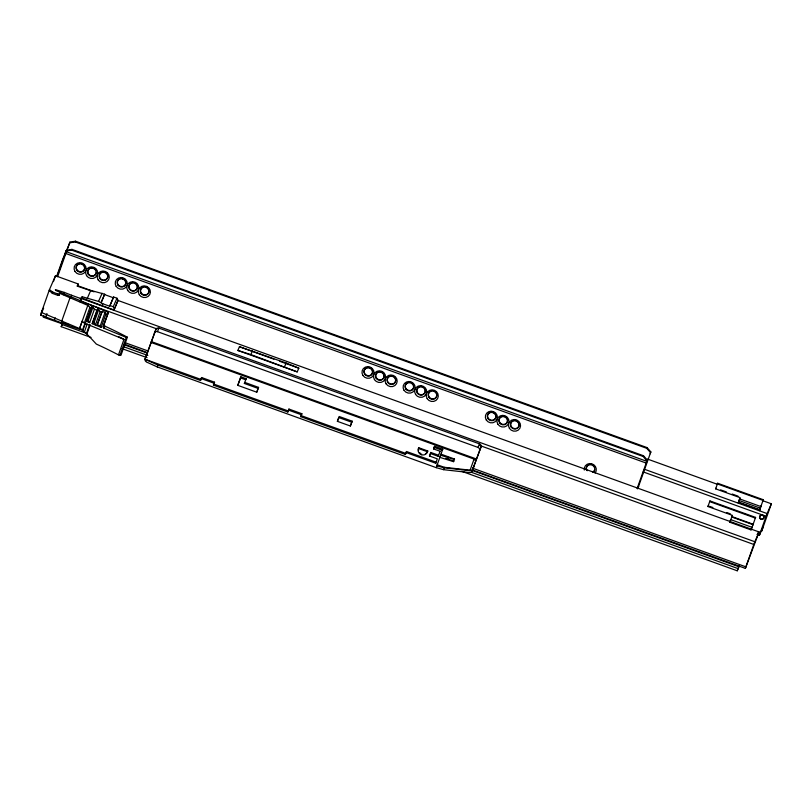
<?xml version="1.0" encoding="UTF-8"?>
<svg xmlns="http://www.w3.org/2000/svg" width="812" height="812" viewBox="0 0 812 812"><rect width="100%" height="100%" fill="white"/><g stroke="black" fill="none" stroke-linecap="round" stroke-linejoin="round"><path stroke-width="1.22" d="M745.365 568.38L754.51 542.497L759.118 531.87L745.365 568.38L471.934 469.803M759.362 535.321L763.199 526.582L761.504 531.383L762.245 529.607L771.4 503.704L766.792 514.331L759.362 535.321L756.997 534.489M114.005 309.971L118.055 300.379L116.979 298.227L113.619 297.019L109.661 306.236L102.809 303.759L102.058 305.657L114.005 309.971L118.055 300.379M77.302 286.159L94.07 291.823M761.118 505.876L759.626 510.098L738.423 502.435L739.905 498.223M739.143 500.243L740.057 497.654L715.636 488.844L717.666 483.252L763.29 499.725L760.357 507.896M739.184 500.415L738.209 503.054L738.494 502.384M760.387 508.068L759.413 510.707L759.707 510.037M43.767 315.503L43.239 317.157L62.362 323.866L62.788 322.8M69.264 243.996L69.913 242.108L75.546 241.205L647.052 447.585L650.838 451.878L650.189 453.776M104.19 324.323A1.431 1.309 64.4 0 0 104.119 324.891A1.38 1.259 64.5 0 0 104.393 325.683A1.431 1.309 64.4 0 0 104.768 326.069L105.002 326.201A158.543 46.883 19.5 0 1 127.372 337.193L120.978 355.26L118.481 354.885A155.975 46.122 19.5 0 0 96.313 344.075A187.542 62.788 45 0 0 86.904 334.057A4.07 1.36 45 0 0 86.427 333.58L80.764 329.073L41.392 312.458L49.441 289.64L55.49 275.755L78.104 283.936L77.282 286.25M79.322 328.505L79.363 329.175L72.359 326.85L40.6 315.127L42.204 310.59L41.392 312.458M53.44 281.541L55.49 275.755M56.769 276.07L62.92 258.713L68.969 244.828M57.002 276.486L66.361 250.279L71.984 249.375L643.5 455.755L647.276 460.049L637.095 488.58M57.591 276.74L69.913 242.108M59.286 294.573L58.931 295.385L57.51 295.233L52.374 293.376L52.81 292.147L49.441 289.64M46.944 313.574L45.736 316.984M57.51 295.233L57.946 294.005L59.367 294.157L59.723 293.345L87.797 305.383L89.909 307.362L91.177 307.89L92.071 306.601L94.415 309.22L96.943 310.255L97.836 308.966L100.18 311.585L101.703 312.214L102.302 311.351L105.002 312.468L105.936 313.96L107.509 314.599L103.266 326.536A1.37 1.299 49.2 0 0 104.098 328.281L126.296 337.416L127.372 337.193M58.931 295.385L59.723 293.345M54.445 320.161L55.267 317.847M63.458 294.705L64.28 292.391L55.399 289.62A2.73 0.812 19.5 0 0 57.205 291.112L101.409 309.342A158.543 46.883 19.5 0 1 108.432 312.468L103.266 326.536M61.844 320.801L70.076 297.568M61.712 323.003L62.534 320.689M70.725 297.547L71.547 295.233L64.28 292.391M91.015 337.437L61.204 326.678L62.798 322.608L68.766 324.759M82.164 296.735L80.195 301.81L82.164 296.735L98.546 301.425L102.809 303.759M81.88 329.489L79.495 328.637L82.205 321.085L84.336 323.085L123.972 339.386L118.481 354.885M79.576 328.616L87.797 305.383M84.336 323.085L89.909 307.362M82.367 330.646L85.321 322.313M82.672 330.951L85.686 322.445M94.415 309.22L89.655 322.648L86.427 321.319L91.177 307.89M86.427 321.319L92.071 306.601M89.655 322.648L88.254 320.415L93.015 306.987M84.336 332.118L87.199 324.039M86.427 333.58L89.624 324.556M86.904 334.057L90.183 324.81M100.18 311.585L95.42 325.013L92.192 323.683L96.943 310.255M92.192 323.683L97.836 308.966M95.42 325.013L94.019 322.78L98.78 309.352M105.936 313.96L101.185 327.388L96.953 325.642L101.703 312.214M96.953 325.642L102.302 311.351M101.185 327.388L100.252 325.896L105.002 312.468M109.661 306.236L113.619 297.019M119.902 355.473L126.296 337.416M146.018 361.705A2.507 2.304 64 0 1 144.983 359.554L145.023 359.239A2.456 2.345 23.6 0 1 145.125 358.833L155.863 329.51A2.456 2.345 23.6 0 1 158.959 328.129L479.496 443.87A2.456 2.345 23.6 0 1 481.029 446.925L472.087 471.061L481.029 446.925M145.125 358.833L155.863 329.51M471.792 471.62A2.456 2.345 23.6 0 1 469.569 472.584L443.585 469.681L436.277 467.671L157.315 366.943L157.964 365.116L145.023 359.239L200.96 379.437L200.503 380.473L157.964 365.116M200.503 380.473L201.63 377.539L214.551 382.198L213.424 385.142L287.834 412.009L288.29 410.973L213.871 384.096L213.424 385.142M258.561 387.385L256.765 392.206L237.784 385.355L240.89 376.829L246.127 378.727L244.371 383.457L258.104 388.42L258.561 387.385L244.828 382.422L244.371 383.457M240.89 376.829L237.784 385.355M256.765 392.206L258.104 388.42M287.834 412.009L288.96 409.075L301.881 413.734L300.755 416.678L405.381 454.456L406.518 451.502L436.196 462.221L435.739 463.256L406.061 452.538L405.381 454.456M337.386 421.327L339.183 416.495L352.144 421.174L350.794 424.96L350.348 426.006L337.386 421.327L338.848 417.439M350.348 426.006L352.144 421.174M435.739 463.256L437.303 458.841L429.477 456.009L430.817 452.457L438.653 455.278L438.196 456.324L430.37 453.492L430.817 452.457M439.992 451.249L433.567 448.924L434.572 446.326L442.753 449.269L440.561 455.197L454.304 459.521L454.507 459.034L441.017 454.162L440.561 455.197M434.572 446.326L433.567 448.924M438.196 456.324L440.084 451.218M436.805 465.804L437.262 464.768L444.205 467.276L470.138 470.178L469.925 470.666L443.991 467.783L436.805 465.804L440.256 456.303L439.81 457.339L453.543 461.663L453.756 461.175L445.879 458.333M436.277 467.671L436.927 465.844M439.921 457.379L440.672 455.238M443.728 469.681L444.387 467.803M447.361 459.419L448.112 457.278M453.543 461.663L454.507 459.034M469.925 470.666L474.066 459.084L150.941 342.4M637.684 488.844L650.838 451.878M731.845 516.747L732.343 515.336L707.922 506.515L709.962 500.933L755.586 517.406L752.825 525.161M753.404 523.557L751.039 529.911L729.836 522.248L730.374 520.888L730.049 521.639M751.039 529.911L751.983 527.303L730.77 519.65L730.343 520.837M461.815 471.336L737.235 570.795L739.011 566.238M732.201 515.904L731.622 517.508M739.255 565.7L738.94 566.421M638.049 488.002L638.679 486.266M730.435 520.705L731.754 517L752.957 524.664M738.818 566.918L737.235 570.795M62.372 323.907L62.159 324.465M62.077 324.668L61.204 326.678M66.361 250.279L66.036 251.02L71.659 250.116L643.175 456.496L646.951 460.79L647.276 460.049M49.187 290.463L52.374 293.376M40.6 315.127L43.635 308.164M71.659 250.116L71.984 249.375M69.588 242.849L75.222 241.946L75.546 241.205M78.104 283.936L77.394 285.58L90.751 290.402L104.667 294.198L101.206 302.805M87.199 298.552L90.751 290.402M104.829 272.507L105.022 272.061A4.304 4.111 23.6 0 0 101.764 272.162M98.546 301.425L102.099 293.274M101.114 302.348L104.667 294.198M102.058 305.657L81.738 297.933M122.825 279.013L123.018 278.567A4.304 4.111 23.6 0 0 119.76 278.668M107.509 314.599L108.432 312.468M114.36 308.864L113.274 306.713L116.979 298.227M104.088 328.281L105.002 326.201M145.957 287.367L146.15 286.92A4.304 4.111 23.6 0 1 147.337 287.56M154.331 333.032A2.456 2.345 23.6 0 1 157.426 331.651L158.959 328.129M201.63 377.539L201.173 378.575L214.094 383.244L214.551 382.198M237.835 350.439L239.449 346.724L286.159 363.025L298.826 368.171L297.212 371.886L237.835 350.439L250.867 354.58L297.212 371.886M250.867 354.58L252.481 350.865M246.127 378.727L245.681 379.762L240.433 377.874M284.535 366.74L286.159 363.025M288.96 409.075L288.504 410.111L301.425 414.78L301.881 413.734M300.755 416.678L301.201 415.632L405.838 453.421M406.061 452.538L406.518 451.502M418.464 448.488L418.789 447.747L427.762 450.985L427.437 451.726A4.781 4.567 23.6 0 1 421.316 454.71A4.781 4.567 23.6 0 1 418.464 448.488L427.437 451.726M421.316 454.71L421.641 453.969M429.477 456.009L429.924 454.974M442.753 449.269L442.296 450.315L434.126 447.361M443.991 467.783L444.205 467.276M479.486 450.447A2.456 2.345 23.6 0 0 477.963 447.402L479.496 443.87M474.066 459.084L473.853 459.572L475.893 460.302M643.175 456.496L643.5 455.755M650.513 452.619L646.738 448.325L647.052 447.585M709.962 500.933L709.668 501.593L755.292 518.076L755.586 517.406M717.666 483.252L717.372 483.922L763.006 500.395L763.29 499.725M707.922 506.515L708.216 505.856M715.636 488.844L715.92 488.174M729.836 522.248L730.13 521.588M763.93 517.711L763.767 518.086A2.182 2.091 23.6 0 1 760.448 518.513A2.182 2.091 23.6 0 1 760.621 515.214M75.222 241.946L646.738 448.325M647.408 459.034L717.727 484.429M763.006 500.781L771.349 503.795M720.579 489.849L726.395 491.95M732.201 494.051L738.017 496.152M739.62 498.893L760.824 506.546M739.062 500.486L760.276 508.15M738.544 502.09L759.748 509.743M644.342 469.234L767.096 513.56M643.206 471.914L766.081 516.28M709.383 506.272L712.865 507.53M726.821 512.575L730.313 513.834M731.906 516.564L753.12 524.227M104.758 294.644L113.355 297.75M117.913 300.43L759.068 531.962M757.454 533.027L759.839 533.89M239.449 346.724L273.888 359.168M279.825 361.31L298.826 368.171M109.924 305.505L113.274 306.713M80.286 298.146L754.815 541.726M71.547 295.233L81.281 298.745M82.042 301.881L156.939 328.921M479.79 445.504L753.8 544.456M52.81 292.147L57.946 294.005M157.426 331.651L477.963 447.402M151.296 341.588L476.461 459.003M338.736 417.53L351.687 422.21M124.967 342.644L147.611 350.814M472.96 468.301L745.863 566.847M124.449 344.197L147.632 352.692M65.143 323.379L68.685 324.668M123.607 344.562L147.459 353.169M471.762 470.28L738.829 566.725M61.996 324.465L87.026 333.509M123.992 346.846L147.835 355.463M470.95 472.137L738.017 568.583M122.013 348.632L147.053 357.676M87.32 320.019L88.254 320.415M93.086 322.394L94.019 322.78M97.541 324.78L100.252 325.896M146.576 362.061L157.315 366.943M427.762 450.985A4.781 4.567 23.6 0 1 425.417 453.786M420.281 453.218A4.781 4.567 23.6 0 1 419.702 452.69M418.576 450.69A4.781 4.567 23.6 0 1 418.789 447.747M146.891 355.22A2.456 2.345 23.6 0 1 147.023 354.489M473.903 466.788A2.456 2.345 23.6 0 1 472.929 467.57M84.357 265.879A4.304 4.111 23.6 0 1 82.002 271.523A4.304 4.111 23.6 0 1 76.379 268.478A4.304 4.111 23.6 0 1 79.901 263.474M81.241 263.535A4.304 4.111 23.6 0 1 82.509 263.991M83.078 264.357A4.304 4.111 23.6 0 1 84.012 265.311M96.303 272.599A4.304 4.111 23.6 0 1 90.924 275.715A4.304 4.111 23.6 0 1 88.112 270.102A4.304 4.111 23.6 0 1 94.08 268.163A4.304 4.111 23.6 0 1 92.771 267.574M94.639 268.528A4.304 4.111 23.6 0 1 96.171 270.67M148.992 291.63A4.304 4.111 23.6 0 1 142.222 294.025A4.304 4.111 23.6 0 1 142.892 287.022M147.845 288.006A4.304 4.111 23.6 0 1 149.012 290.341M136.274 283.824A4.304 4.111 23.6 0 1 135.858 289.955A4.304 4.111 23.6 0 1 129.595 288.707A4.304 4.111 23.6 0 1 131.321 282.84M131.94 282.617A4.304 4.111 23.6 0 1 133.269 282.474M135.198 283.012A4.304 4.111 23.6 0 1 135.766 283.378M125.728 281.348A4.304 4.111 23.6 0 1 123.333 286.301A4.304 4.111 23.6 0 1 117.913 284.342A4.304 4.111 23.6 0 1 119.181 278.983M123.637 278.841A4.304 4.111 23.6 0 1 125.484 280.729M395.373 378.189A4.304 4.111 23.6 0 1 392.379 383.985A4.304 4.111 23.6 0 1 387.273 379.488A4.304 4.111 23.6 0 1 392.917 376.027M393.536 376.301A4.304 4.111 23.6 0 1 394.104 376.666M394.602 377.113A4.304 4.111 23.6 0 1 395.038 377.621M381.965 372.119A4.304 4.111 23.6 0 1 383.406 378.311A4.304 4.111 23.6 0 1 376.92 378.514A4.304 4.111 23.6 0 1 377.509 372.261M378.087 371.947A4.304 4.111 23.6 0 1 381.346 371.845M372.495 370.455A4.304 4.111 23.6 0 1 369.46 375.591A4.304 4.111 23.6 0 1 364.212 372.221A4.304 4.111 23.6 0 1 367.795 367.43M368.465 367.41A4.304 4.111 23.6 0 1 370.404 367.948M370.962 368.313A4.304 4.111 23.6 0 1 371.47 368.76M371.896 369.267A4.304 4.111 23.6 0 1 372.241 369.836M425.336 390.115A4.304 4.111 23.6 0 1 422.159 394.622A4.304 4.111 23.6 0 1 417.094 391.881A4.304 4.111 23.6 0 1 419.215 386.796M420.494 386.461A4.304 4.111 23.6 0 1 421.824 386.522M423.093 386.979A4.304 4.111 23.6 0 1 423.661 387.344M424.595 388.298A4.304 4.111 23.6 0 1 425.183 389.476M436.754 393.658A4.304 4.111 23.6 0 1 434.156 398.682A4.304 4.111 23.6 0 1 428.746 396.256A4.304 4.111 23.6 0 1 430.776 390.978M434.044 390.876A4.304 4.111 23.6 0 1 434.664 391.151M435.729 391.963A4.304 4.111 23.6 0 1 436.501 393.049M413.755 387.233A4.304 4.111 23.6 0 1 407.847 390.146A4.304 4.111 23.6 0 1 406.112 383.812M406.548 383.335A4.304 4.111 23.6 0 1 407.066 382.939M408.263 382.401A4.304 4.111 23.6 0 1 410.263 382.34M411.522 382.797A4.304 4.111 23.6 0 1 412.09 383.162M412.597 383.609A4.304 4.111 23.6 0 1 413.024 384.117M413.369 384.695A4.304 4.111 23.6 0 1 413.765 385.944M518.756 422.747A4.304 4.111 23.6 0 1 517.011 428.137A4.304 4.111 23.6 0 1 511.306 426.544A4.304 4.111 23.6 0 1 512.453 420.992M513.032 420.677A4.304 4.111 23.6 0 1 517.477 421.215M517.985 421.661A4.304 4.111 23.6 0 1 518.411 422.179M506.85 417.997A4.304 4.111 23.6 0 1 505.247 424.057A4.304 4.111 23.6 0 1 499.278 421.377A4.304 4.111 23.6 0 1 502.74 416.16M503.41 416.14A4.304 4.111 23.6 0 1 505.348 416.678M505.917 417.043A4.304 4.111 23.6 0 1 506.424 417.49M496.02 415.642A4.304 4.111 23.6 0 1 490.418 419.977A4.304 4.111 23.6 0 1 488.804 413.034M489.321 412.638A4.304 4.111 23.6 0 1 490.519 412.1M492.519 412.039A4.304 4.111 23.6 0 1 494.853 413.308M495.279 413.826A4.304 4.111 23.6 0 1 495.624 414.394M594.709 469.925A4.304 4.111 23.6 0 1 592.557 472.239M587.177 470.737A4.304 4.111 23.6 0 1 587.238 465.875M587.685 465.398A4.304 4.111 23.6 0 1 588.192 465.002M589.4 464.464A4.304 4.111 23.6 0 1 591.39 464.403M592.658 464.86A4.304 4.111 23.6 0 1 593.217 465.225M593.724 465.672A4.304 4.111 23.6 0 1 594.151 466.179M594.496 466.758A4.304 4.111 23.6 0 1 594.749 467.367M586.386 470.006A4.304 4.111 23.6 0 1 588.781 465.053A4.304 4.111 23.6 0 1 594.201 467.001A4.304 4.111 23.6 0 1 592.943 472.371M584.285 470.036A6.08 5.806 23.6 0 1 591.745 463.764A6.08 5.806 23.6 0 1 595.105 473.051M107.732 274.842A4.304 4.111 23.6 0 1 105.347 279.805A4.304 4.111 23.6 0 1 99.927 277.846A4.304 4.111 23.6 0 1 101.185 272.477M105.641 272.345A4.304 4.111 23.6 0 1 107.489 274.233M118.684 336.665A155.975 46.122 19.5 0 1 123.972 339.386M82.388 264.042A4.304 4.111 23.6 0 1 81.2 263.392M95.268 268.478A4.304 4.111 23.6 0 1 94.598 268.396M147.297 287.428A4.304 4.111 23.6 0 1 146.028 286.971M124.825 279.155A4.304 4.111 23.6 0 1 123.515 278.892M122.896 278.617A4.304 4.111 23.6 0 1 122.328 278.252M394.053 376.535A4.304 4.111 23.6 0 1 393.404 376.352M392.795 376.078A4.304 4.111 23.6 0 1 392.226 375.712M383.162 372.434A4.304 4.111 23.6 0 1 382.493 372.353M381.224 371.896A4.304 4.111 23.6 0 1 380.655 371.531M370.922 368.181A4.304 4.111 23.6 0 1 369.095 367.359M423.62 387.202A4.304 4.111 23.6 0 1 422.971 387.03M421.783 386.38A4.304 4.111 23.6 0 1 421.276 385.944M434.532 391.201A4.304 4.111 23.6 0 1 433.923 390.927M516.787 420.9A4.304 4.111 23.6 0 1 515.61 420.261M505.226 416.729A4.304 4.111 23.6 0 1 504.039 416.089M494.305 412.729A4.304 4.111 23.6 0 1 492.468 411.907M106.839 272.649A4.304 4.111 23.6 0 1 105.519 272.396M104.9 272.111A4.304 4.111 23.6 0 1 104.332 271.746M135.726 283.246A4.304 4.111 23.6 0 1 135.076 283.063M593.176 465.093A4.304 4.111 23.6 0 1 592.527 464.911M412.049 383.031A4.304 4.111 23.6 0 1 411.4 382.848M762.884 515.143A2.182 2.091 23.6 0 1 763.656 515.813M763.828 516.107A2.182 2.091 23.6 0 1 764.031 516.736M65.843 251.547L65.214 253.283L646.139 463.053L646.768 461.317L65.843 251.547M364.598 374.088A4.304 4.111 23.6 0 0 371.997 374.048A4.304 4.111 23.6 0 0 368.049 367.846A4.304 4.111 23.6 0 0 364.598 374.088M362.903 375.428A6.08 5.806 23.6 0 0 373.347 375.367A6.08 5.806 23.6 0 0 367.765 366.618A6.08 5.806 23.6 0 0 362.903 375.428M376.169 378.26A4.304 4.111 23.6 0 0 383.568 378.219A4.304 4.111 23.6 0 0 379.61 372.028A4.304 4.111 23.6 0 0 376.169 378.26M374.464 379.61A6.08 5.806 23.6 0 0 384.918 379.549A6.08 5.806 23.6 0 0 379.336 370.8A6.08 5.806 23.6 0 0 374.464 379.61M76.714 270.122A4.304 4.111 23.6 0 0 84.113 270.081A4.304 4.111 23.6 0 0 80.155 263.89A4.304 4.111 23.6 0 0 76.714 270.122M88.275 274.304A4.304 4.111 23.6 0 0 95.674 274.263A4.304 4.111 23.6 0 0 91.726 268.072A4.304 4.111 23.6 0 0 88.275 274.304M99.846 278.486A4.304 4.111 23.6 0 0 107.245 278.435A4.304 4.111 23.6 0 0 103.286 272.243A4.304 4.111 23.6 0 0 99.846 278.486M98.14 279.825A6.08 5.806 23.6 0 0 108.595 279.764A6.08 5.806 23.6 0 0 103.012 271.015A6.08 5.806 23.6 0 0 98.14 279.825M86.579 275.654A6.08 5.806 23.6 0 0 97.024 275.593A6.08 5.806 23.6 0 0 91.441 266.843A6.08 5.806 23.6 0 0 86.579 275.654M75.008 271.472A6.08 5.806 23.6 0 0 85.463 271.411A6.08 5.806 23.6 0 0 79.88 262.662A6.08 5.806 23.6 0 0 75.008 271.472M140.973 293.335A4.304 4.111 23.6 0 0 148.373 293.294A4.304 4.111 23.6 0 0 144.414 287.093A4.304 4.111 23.6 0 0 140.973 293.335M129.402 289.153A4.304 4.111 23.6 0 0 136.802 289.113A4.304 4.111 23.6 0 0 132.853 282.921A4.304 4.111 23.6 0 0 129.402 289.153M117.841 284.982A4.304 4.111 23.6 0 0 125.241 284.931A4.304 4.111 23.6 0 0 121.282 278.739A4.304 4.111 23.6 0 0 117.841 284.982M139.268 294.675A6.08 5.806 23.6 0 0 149.723 294.614A6.08 5.806 23.6 0 0 144.14 285.865A6.08 5.806 23.6 0 0 139.268 294.675M127.707 290.503A6.08 5.806 23.6 0 0 138.152 290.442A6.08 5.806 23.6 0 0 132.569 281.693A6.08 5.806 23.6 0 0 127.707 290.503M116.136 286.321A6.08 5.806 23.6 0 0 126.591 286.26A6.08 5.806 23.6 0 0 120.998 277.511A6.08 5.806 23.6 0 0 116.136 286.321M387.73 382.442A4.304 4.111 23.6 0 0 395.129 382.401A4.304 4.111 23.6 0 0 391.181 376.2A4.304 4.111 23.6 0 0 387.73 382.442M386.035 383.782A6.08 5.806 23.6 0 0 396.489 383.721A6.08 5.806 23.6 0 0 390.897 374.971A6.08 5.806 23.6 0 0 386.035 383.782M428.858 397.291A4.304 4.111 23.6 0 0 436.257 397.251A4.304 4.111 23.6 0 0 432.309 391.059A4.304 4.111 23.6 0 0 428.858 397.291M417.297 393.109A4.304 4.111 23.6 0 0 424.696 393.069A4.304 4.111 23.6 0 0 420.738 386.877A4.304 4.111 23.6 0 0 417.297 393.109M405.726 388.938A4.304 4.111 23.6 0 0 413.125 388.897A4.304 4.111 23.6 0 0 409.177 382.696A4.304 4.111 23.6 0 0 405.726 388.938M415.592 394.459A6.08 5.806 23.6 0 0 426.046 394.399A6.08 5.806 23.6 0 0 420.464 385.649A6.08 5.806 23.6 0 0 415.592 394.459M427.163 398.641A6.08 5.806 23.6 0 0 437.607 398.58A6.08 5.806 23.6 0 0 432.025 389.831A6.08 5.806 23.6 0 0 427.163 398.641M404.031 390.288A6.08 5.806 23.6 0 0 414.475 390.227A6.08 5.806 23.6 0 0 408.893 381.478A6.08 5.806 23.6 0 0 404.031 390.288M511.113 426.99A4.304 4.111 23.6 0 0 518.513 426.95A4.304 4.111 23.6 0 0 514.564 420.758A4.304 4.111 23.6 0 0 511.113 426.99M509.418 428.34A6.08 5.806 23.6 0 0 519.863 428.279A6.08 5.806 23.6 0 0 514.28 419.53A6.08 5.806 23.6 0 0 509.418 428.34M499.553 422.819A4.304 4.111 23.6 0 0 506.952 422.778A4.304 4.111 23.6 0 0 502.993 416.576A4.304 4.111 23.6 0 0 499.553 422.819M487.982 418.637A4.304 4.111 23.6 0 0 495.381 418.596A4.304 4.111 23.6 0 0 491.433 412.405A4.304 4.111 23.6 0 0 487.982 418.637M497.847 424.158A6.08 5.806 23.6 0 0 508.302 424.097A6.08 5.806 23.6 0 0 502.719 415.348A6.08 5.806 23.6 0 0 497.847 424.158M486.276 419.987A6.08 5.806 23.6 0 0 496.731 419.926A6.08 5.806 23.6 0 0 491.148 411.176A6.08 5.806 23.6 0 0 486.276 419.987M759.88 518.411A2.182 2.091 23.6 0 0 763.635 518.381A2.182 2.091 23.6 0 0 761.626 515.244A2.182 2.091 23.6 0 0 759.88 518.411"/></g></svg>
